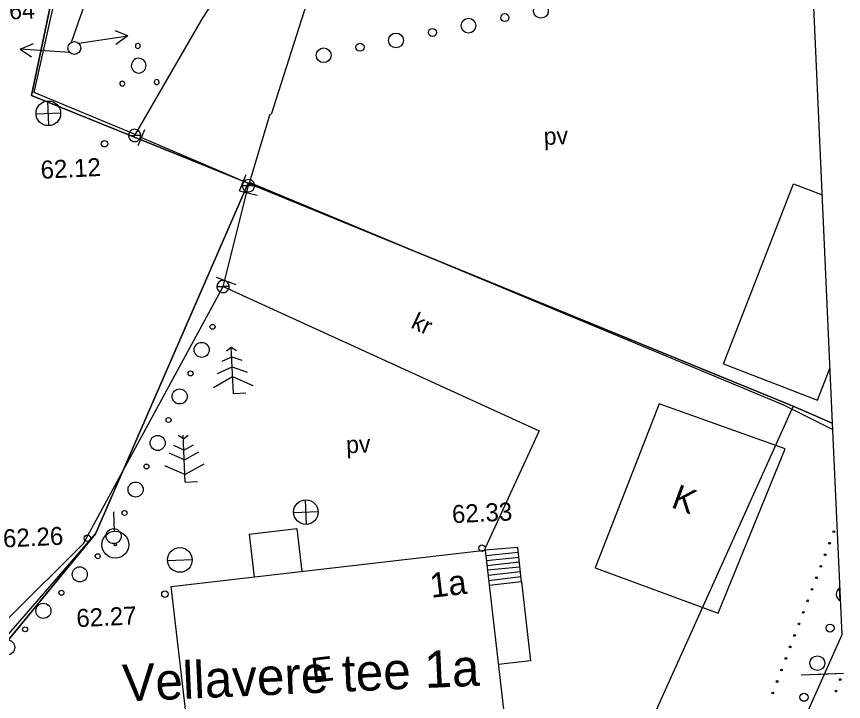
# Model space of a CAD drawing. Extents: x 641511 to 641623, y 6457493 to 6457722.
# Drawn here: x 641583.38 to 641616.93, y 6457622.32 to 6457650.11 of the extents above; entities that cross this region are included whole.
import ezdxf

# ---------------------------------------------------------------- set-up
doc = ezdxf.new("R2010")
doc.units = 0
for name, color, linetype in [('Level 1', 7, 'Continuous'), ('Level 10', 7, 'Continuous'), ('Level 11', 7, 'Continuous'), ('Level 12', 7, 'Continuous'), ('Level 14', 7, 'Continuous'), ('Level 15', 7, 'Continuous'), ('Level 16', 7, 'Continuous'), ('Level 17', 7, 'Continuous'), ('Level 18', 7, 'Continuous'), ('Level 19', 7, 'Continuous'), ('Level 30', 7, 'Continuous'), ('Level 4', 7, 'Continuous'), ('Level 40', 7, 'Continuous'), ('Level 49', 7, 'Continuous'), ('Level 5', 7, 'Continuous'), ('Level 54', 7, 'Continuous'), ('Level 6', 7, 'Continuous'), ('Level 63', 7, 'Continuous'), ('Level 7', 7, 'Continuous')]:
    doc.layers.add(name, color=color, linetype=linetype)

# ---------------------------------------------------------------- blocks, each defined once
blk = doc.blocks.new('BH0')
at = {"layer": 'Level 7'}
for centre, radius in [((0, 0), 293), ((990, 0), 95.9)]:
    blk.add_circle(centre, radius, dxfattribs=at)
blk = doc.blocks.new('PP4')
at = {"layer": 'Level 12'}
blk.add_circle((0, 0), 250, dxfattribs=at)
blk = doc.blocks.new('OV3')
at = {"layer": 'Level 16'}
blk.add_line((-500, 0), (500, 0), dxfattribs=at)
blk.add_circle((0, 0), 500, dxfattribs=at)
blk = doc.blocks.new('PIP4')
at = {"layer": 'Level 10'}
blk.add_line((0, 548), (0, 1338), dxfattribs=at)
for radius in [548, 50]:
    blk.add_circle((0, 0), radius, dxfattribs=at)
blk = doc.blocks.new('BM3')
at = {"layer": 'Level 7'}
for p, q in [((0, 1750), (-200, 1900)), ((0, 0), (0, 1900)), ((0, 1750), (200, 1900)), ((0, 1300), (-400, 1500)), ((0, 1300), (400, 1500)), ((0, 900), (-600, 1200)), ((0, 900), (600, 1200)), ((0, 300), (-800, 700)), ((0, 300), (800, 700)), ((0, 0), (500, 0))]:
    blk.add_line(p, q, dxfattribs=at)
blk = doc.blocks.new('OK4')
at = {"layer": 'Level 15'}
for p, q in [((0, -500), (0, 500)), ((-500, 0), (500, 0)), ((-500, 0), (-500, 0)), ((-500, 0), (-500, 0))]:
    blk.add_line(p, q, dxfattribs=at)
blk.add_circle((0, 0), 500, dxfattribs=at)
blk = doc.blocks.new('PM6')
at = {"layer": 'Level 12'}
for p, q in [((0, 0), (-250, 0)), ((-250, 0), (0, 0)), ((250, 0), (0, 0)), ((0, 0), (250, 0))]:
    blk.add_line(p, q, dxfattribs=at)
for start, end in [(0, 180), (180, 0)]:
    blk.add_arc((0, 0), 250, start, end, dxfattribs=at)
blk = doc.blocks.new('BP0')
at = {"layer": 'Level 7'}
for centre, radius, start, end in [((-2, 783), 100, 90, 270), ((-2, 783), 100, 270, 90), ((-2, -17), 300, 90, 270), ((-2, -17), 300, 270, 90), ((-702, -717), 100, 90, 270), ((-702, -717), 100, 270, 90), ((698, -717), 100, 90, 270), ((698, -717), 100, 270, 90)]:
    blk.add_arc(centre, radius, start, end, dxfattribs=at)
blk = doc.blocks.new('AAP3')
at = {"layer": 'Level 6'}
blk.add_circle((0, 0), 34.5, dxfattribs=at)
blk = doc.blocks.new('BD3')
at = {"layer": 'Level 7'}
for points in [[(-200, 1750), (-10, 1900), (200, 1750)], [(500, 0), (0, 0), (0, 1900)], [(-400, 1350), (0, 1500), (400, 1350)], [(-600, 850), (0, 1100), (600, 850)], [(-800, 300), (0, 700), (800, 300)]]:
    blk.add_lwpolyline(points, dxfattribs=at)

msp = doc.modelspace()

# ---------------------------------------------------------------- linework, layer by layer
at = {"layer": 'Level 10'}
for points in [[(641616.475, 6457633.607), (641614.889, 6457634.307), (641592.774, 6457643.356), (641583.987, 6457646.916), (641586.337, 6457658.132), (641592.726, 6457687.784), (641599.099, 6457679.592), (641614.609, 6457675.264)], [(641614.609, 6457675.264), (641616.475, 6457633.607)]]:
    msp.add_lwpolyline(points, dxfattribs=at)
for points in [[(641574.588, 6457614.516), (641555.705, 6457623.149), (641548.29, 6457651.493), (641586.337, 6457658.132), (641583.987, 6457646.916), (641592.774, 6457643.356), (641586.586, 6457629.116)], [(641600.468, 6457602.303), (641574.588, 6457614.516), (641586.586, 6457629.116), (641592.774, 6457643.356), (641614.889, 6457634.307)]]:
    msp.add_lwpolyline(points, close=True, dxfattribs=at)
at = {"layer": 'Level 11'}
msp.add_lwpolyline([(641616.475, 6457633.607), (641614.889, 6457634.307), (641592.774, 6457643.356), (641583.987, 6457646.916), (641586.337, 6457658.132), (641592.726, 6457687.784)], dxfattribs=at)
at = {"layer": 'Level 12'}
for p, q in [((641585.61, 6457649.071), (641586.275, 6457650.982)), ((641587.898, 6457649.336), (641587.383, 6457649.538)), ((641585.898, 6457649.028), (641587.898, 6457649.336)), ((641587.898, 6457649.336), (641587.412, 6457648.98)), ((641583.519, 6457648.785), (641584.07, 6457649.026)), ((641585.538, 6457648.649), (641583.519, 6457648.785)), ((641583.519, 6457648.785), (641583.977, 6457648.476))]:
    msp.add_line(p, q, dxfattribs=at)
at = {"layer": 'Level 14'}
msp.add_line((641615.717, 6457623.415), (641616.929, 6457623.469), dxfattribs=at)
msp.add_line((641615.717, 6457623.415), (641616.929, 6457623.469), dxfattribs=at)
at = {"layer": 'Level 17'}
msp.add_line((641615.717, 6457623.415), (641616.929, 6457623.469), dxfattribs=at)
at = {"layer": 'Level 18'}
for p, q in [((641592.82, 6457629.107), (641594.745, 6457629.329)), ((641592.82, 6457629.107), (641593.021, 6457627.366)), ((641594.745, 6457629.329), (641594.946, 6457627.589)), ((641603.712, 6457628.56), (641602.395, 6457628.45)), ((641603.862, 6457627.175), (641603.712, 6457628.56)), ((641603.734, 6457628.362), (641602.421, 6457628.23)), ((641603.755, 6457628.164), (641602.446, 6457628.017)), ((641603.777, 6457627.967), (641602.469, 6457627.814)), ((641603.798, 6457627.769), (641602.489, 6457627.641)), ((641603.819, 6457627.571), (641602.514, 6457627.425)), ((641603.841, 6457627.373), (641602.539, 6457627.213)), ((641603.862, 6457627.175), (641602.56, 6457627.025)), ((641603.862, 6457627.175), (641604.234, 6457623.966)), ((641604.234, 6457623.966), (641602.931, 6457623.815))]:
    msp.add_line(p, q, dxfattribs=at)
at = {"layer": 'Level 19'}
msp.add_line((641615.217, 6457623.392), (641616.929, 6457623.469), dxfattribs=at)
msp.add_line((641615.217, 6457623.392), (641616.929, 6457623.469), dxfattribs=at)
at = {"layer": 'Level 30'}
for centre in [(641586.944, 6457644.953), (641586.25, 6457628.944), (641602.263, 6457628.536), (641589.396, 6457626.671)]:
    msp.add_circle(centre, 0.131, dxfattribs=at)
at = {"layer": 'Level 4'}
for p, q in [((641588.309, 6457644.877), (641588.583, 6457645.529)), ((641588.448, 6457645.207), (641592.583, 6457643.429)), ((641592.422, 6457643.047), (641592.697, 6457643.699)), ((641592.422, 6457643.047), (641593.134, 6457642.871)), ((641591.476, 6457639.535), (641592.273, 6457639.235))]:
    msp.add_line(p, q, dxfattribs=at)
for points in [[(641588.185, 6457645.321), (641584.086, 6457647.031), (641592.723, 6457685.759), (641599.09, 6457679.655), (641597.931, 6457668.569)], [(641616.486, 6457633.355), (641614.507, 6457634.343), (641592.827, 6457643.385)]]:
    msp.add_lwpolyline(points, dxfattribs=at)
at = {"layer": 'Level 40'}
for points in [[(641616.859, 6457625.017), (641605.424, 6457599.352), (641597.443, 6457603.699), (641575.346, 6457616.152), (641586.586, 6457629.116), (641592.774, 6457643.356), (641614.889, 6457634.307), (641616.475, 6457633.607)], [(641616.475, 6457633.607), (641616.859, 6457625.017)]]:
    msp.add_lwpolyline(points, dxfattribs=at)
at = {"layer": 'Level 49'}
for p, q in [((641592.774, 6457643.356), (641592.774, 6457643.356)), ((641614.889, 6457634.307), (641614.889, 6457634.307)), ((641586.586, 6457629.116), (641586.586, 6457629.116))]:
    msp.add_line(p, q, dxfattribs=at)
at = {"layer": 'Level 5'}
for p, q in [((641593.648, 6457646.151), (641592.787, 6457643.251)), ((641591.755, 6457639.157), (641592.787, 6457643.251)), ((641586.091, 6457628.731), (641591.755, 6457639.157))]:
    msp.add_line(p, q, dxfattribs=at)
for points in [[(641598.314, 6457659.999), (641597.133, 6457659.946), (641597.242, 6457657.507), (641593.084, 6457653.458), (641590.874, 6457649.969), (641588.166, 6457645.287)], [(641593.727, 6457646.155), (641595.248, 6457650.953), (641600.68, 6457656.478), (641601.361, 6457657.139), (641603.329, 6457657.228), (641607.108, 6457657.397), (641607.048, 6457658.734)], [(641591.755, 6457639.157), (641604.583, 6457633.293), (641602.394, 6457628.543)], [(641574.742, 6457616.626), (641574.742, 6457616.626), (641580.006, 6457622.674), (641586.091, 6457628.731)]]:
    msp.add_lwpolyline(points, dxfattribs=at)
at = {"layer": 'Level 54'}
for p, q in [((641583.987, 6457646.916), (641583.987, 6457646.916)), ((641592.774, 6457643.356), (641592.774, 6457643.356)), ((641614.889, 6457634.307), (641614.889, 6457634.307)), ((641586.586, 6457629.116), (641586.586, 6457629.116))]:
    msp.add_line(p, q, dxfattribs=at)
at = {"layer": 'Level 63'}
for p, q in [((641612.067, 6457636.023), (641614.904, 6457643.326)), ((641614.904, 6457643.326), (641616.06, 6457642.876)), ((641612.067, 6457636.023), (641615.874, 6457634.544)), ((641615.874, 6457634.544), (641616.375, 6457635.834)), ((641609.447, 6457634.394), (641606.855, 6457627.733)), ((641614.558, 6457632.569), (641609.447, 6457634.394)), ((641611.849, 6457625.903), (641614.558, 6457632.569)), ((641589.655, 6457626.977), (641602.395, 6457628.45)), ((641602.395, 6457628.45), (641603.358, 6457620.126)), ((641606.855, 6457627.733), (641611.849, 6457625.903)), ((641590.617, 6457618.653), (641589.655, 6457626.977))]:
    msp.add_line(p, q, dxfattribs=at)
at = {"layer": 'Level 7'}
msp.add_lwpolyline([(641616.797, 6457626.407), (641616.774, 6457626.924)], dxfattribs=at)
for centre, radius in [((641604.653, 6457650.346), 0.3), ((641603.191, 6457650.071), 0.163), ((641601.714, 6457649.745), 0.3), ((641600.252, 6457649.47), 0.163), ((641598.775, 6457649.144), 0.3), ((641597.313, 6457648.869), 0.163), ((641595.836, 6457648.543), 0.3), ((641616.386, 6457625.291), 0.163), ((641615.87, 6457623.869), 0.3), ((641615.327, 6457622.484), 0.163)]:
    msp.add_circle(centre, radius, dxfattribs=at)
msp.add_arc((641616.937, 6457626.672), 0.3, 122.8471, 242.2808, dxfattribs=at)

# ---------------------------------------------------------------- block references
at = {"layer": 'Level 1', "xscale": 0.0009999015799069047, "yscale": 0.0009999015799069047, "rotation": 2.563958791437375}
msp.add_blockref('OV3', (641590.004, 6457628.058), dxfattribs=at)
at = {"layer": 'Level 10', "xscale": 0.0009999015799069047, "yscale": 0.0009999015799069047, "rotation": 2.563958791437375}
msp.add_blockref('PIP4', (641587.381, 6457628.678), dxfattribs=at)
at = {"layer": 'Level 12'}
for name, p, xscale, yscale, rotation in [('PP4', (641585.722, 6457648.835), 0.0010449871421449072, 0.0010449871421449072, 2.793958791437362), ('PM6', (641588.166, 6457645.287), 0.0009999015799069047, 0.0009999015799069047, 2.563958791437375), ('PM6', (641592.787, 6457643.251), 0.0009999015799069047, 0.0009999015799069047, 2.563958791437375), ('PM6', (641591.755, 6457639.157), 0.0009999015799069047, 0.0009999015799069047, 2.563958791437375)]:
    msp.add_blockref(name, p, dxfattribs=dict(at, xscale=xscale, yscale=yscale, rotation=rotation))
at = {"layer": 'Level 15', "xscale": 0.0009999015799069047, "yscale": 0.0009999015799069047, "rotation": 2.563958791437375}
for p in [(641584.666, 6457646.186), (641595.117, 6457630.002)]:
    msp.add_blockref('OK4', p, dxfattribs=at)
at = {"layer": 'Level 6'}
for p, xscale, yscale, rotation in [((641616.538, 6457629.205), 0.000999901579906905, 0.0009999015799069047, -110.72468637937408), ((641616.362, 6457628.737), 0.000999901579906905, 0.0009999015799069047, -110.72468637937408), ((641616.185, 6457628.27), 0.000999901579906905, 0.0009999015799069047, -110.72468637937408), ((641616.008, 6457627.802), 0.000999901579906905, 0.0009999015799069047, -110.72468637937408), ((641615.831, 6457627.334), 0.000999901579906905, 0.0009999015799069047, -110.72468637937408), ((641615.654, 6457626.867), 0.000999901579906905, 0.0009999015799069047, -110.72468637937408), ((641615.477, 6457626.399), 0.000999901579906905, 0.0009999015799069047, -110.72468637937408), ((641615.3, 6457625.932), 0.000999901579906905, 0.0009999015799069047, -110.72468637937408), ((641615.123, 6457625.464), 0.000999901579906905, 0.0009999015799069047, -110.72468637937408), ((641614.946, 6457624.996), 0.000999901579906905, 0.0009999015799069047, -110.72468637937408), ((641614.769, 6457624.529), 0.000999901579906905, 0.0009999015799069047, -110.72468637937408), ((641614.592, 6457624.061), 0.000999901579906905, 0.0009999015799069047, -110.72468637937408), ((641614.415, 6457623.594), 0.000999901579906905, 0.0009999015799069047, -110.72468637937408), ((641614.239, 6457623.126), 0.000999901579906905, 0.0009999015799069047, -110.72468637937408), ((641616.798, 6457623.204), 0.0009999015799069047, 0.0009999015799069045, 69.99273876123043), ((641614.062, 6457622.658), 0.000999901579906905, 0.0009999015799069047, -110.72468637937408), ((641616.627, 6457622.734), 0.0009999015799069047, 0.0009999015799069045, 69.99273876123043)]:
    msp.add_blockref('AAP3', p, dxfattribs=dict(at, xscale=xscale, yscale=yscale, rotation=rotation))
at = {"layer": 'Level 7'}
for name, p, xscale, yscale, rotation in [('BP0', (641588.334, 6457648.138), 0.0009999015799069047, 0.0009999015799069047, 2.563958791437375), ('BH0', (641590.889, 6457636.584), 0.0010449871421449072, 0.0010449871421449072, 64.69055426868533), ('BD3', (641592.174, 6457634.801), 0.0009999015799069047, 0.0009999015799069047, 2.563958791437375), ('BH0', (641589.995, 6457634.695), 0.0010449871421449072, 0.0010449871421449072, 64.69055426868533), ('BH0', (641589.102, 6457632.806), 0.0010449871421449072, 0.0010449871421449072, 64.69055426868533), ('BM3', (641590.225, 6457631.221), 0.0009999015799069047, 0.0009999015799069047, 2.563958791437375), ('BH0', (641588.208, 6457630.916), 0.0010449871421449072, 0.0010449871421449072, 64.69055426868533), ('BH0', (641587.315, 6457629.027), 0.0010449871421449072, 0.0010449871421449072, 64.69055426868533), ('BH0', (641585.941, 6457627.475), 0.001044987142144907, 0.001044987142144907, 45.18786886696701), ('BH0', (641584.468, 6457625.992), 0.001044987142144907, 0.001044987142144907, 45.18786886696701), ('BH0', (641582.995, 6457624.51), 0.001044987142144907, 0.001044987142144907, 45.18786886696701)]:
    msp.add_blockref(name, p, dxfattribs=dict(at, xscale=xscale, yscale=yscale, rotation=rotation))

# ---------------------------------------------------------------- texts
at = {"layer": 'Level 30'}
for s, height, rotation, p in [('61.64', 0.6999, 2.564, (641581.791, 6457649.935)), ('62.12', 0.7315, 2.794, (641584.369, 6457643.527)), ('62.33', 0.7315, 2.794, (641601.061, 6457629.548)), ('62.26', 0.7315, 2.794, (641582.844, 6457628.561)), ('62.27', 0.7315, 2.794, (641585.82, 6457625.327))]:
    msp.add_text(s, height=height, rotation=rotation, dxfattribs=at).set_placement(p)
at = {"layer": 'Level 5'}
msp.add_text('kr', height=0.6999, rotation=334.8303, dxfattribs=at).set_placement((641599.335, 6457637.499))
at = {"layer": 'Level 6'}
for s, height, p in [('pv', 0.6999, (641604.78, 6457644.897)), ('pv', 0.6999, (641596.762, 6457632.384)), ('Vellavere tee 1a', 1.49985, (641587.703, 6457622.31))]:
    msp.add_text(s, height=height, rotation=2.564, dxfattribs=at).set_placement(p)
at = {"layer": 'Level 63'}
for s, height, rotation, p in [('K', 1, 339.8016, (641609.895, 6457630.209)), ('1a', 0.9999, 6.6815, (641600.206, 6457626.519)), ('E', 1, 6.6815, (641595.394, 6457623.073))]:
    msp.add_text(s, height=height, rotation=rotation, dxfattribs=at).set_placement(p)

doc.saveas('drawing.dxf')
